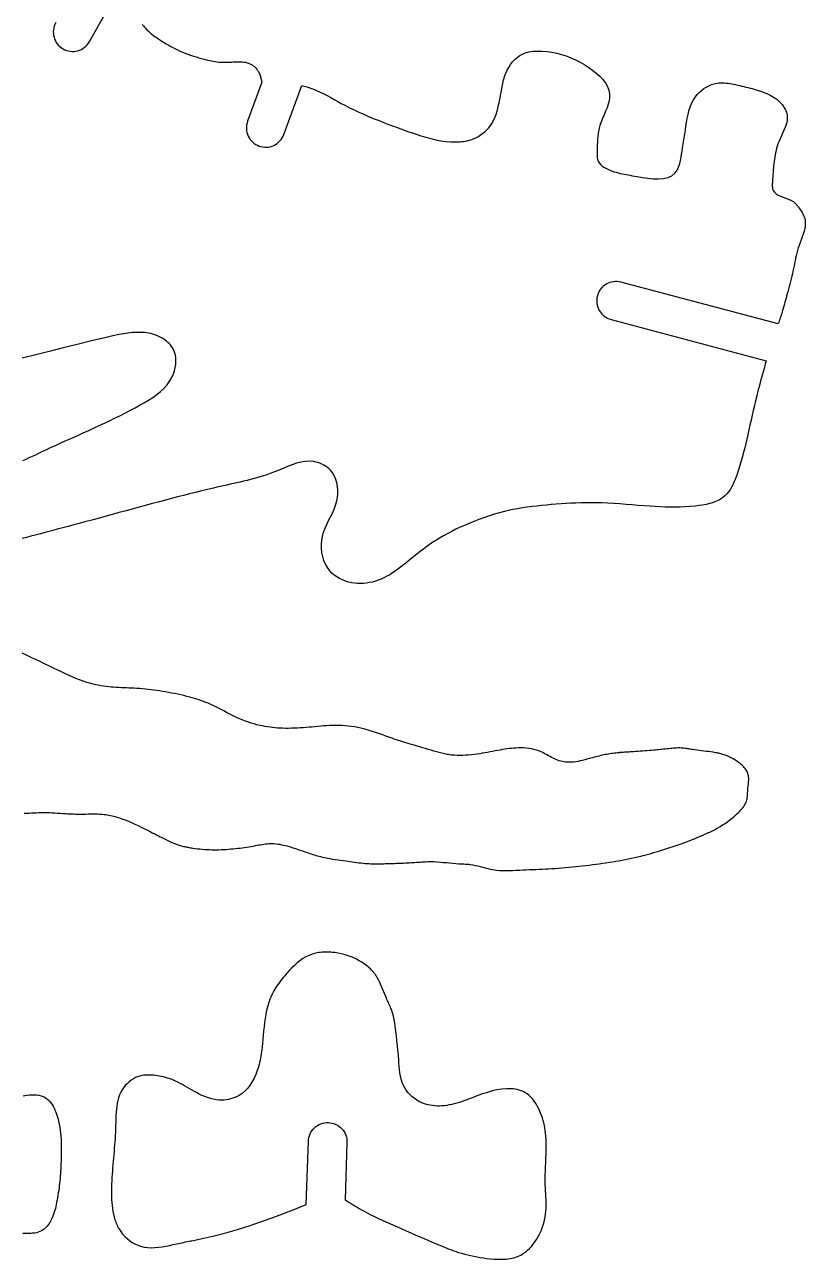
# Model space of a CAD drawing. Extents: x 0 to 470, y 0 to 279.
# Drawn here: x 409.3 to 469.9, y 0 to 95.9 of the extents above; entities that cross this region are included whole.
import ezdxf

# ---------------------------------------------------------------- set-up
doc = ezdxf.new("R2010")
doc.units = 0
doc.layers.add('CK_LEVEL_1', color=1, linetype='CONTINUOUS')

msp = doc.modelspace()

# ---------------------------------------------------------------- linework, layer by layer
at = {"layer": 'CK_LEVEL_1'}
for points in [[(411.676, 96.05, 0.414214), (412.248, 94.006, 0.414214), (414.292, 94.577), (416.288, 98.121)], [(418.399, 95.9), (418.486, 95.796), (418.575, 95.694), (418.667, 95.594), (418.761, 95.498), (418.883, 95.381), (419.009, 95.269), (419.139, 95.161), (419.272, 95.057), (419.408, 94.956), (419.546, 94.859), (419.686, 94.764), (419.828, 94.671), (419.972, 94.58), (420.119, 94.489), (420.267, 94.4), (420.416, 94.313), (420.566, 94.228), (420.718, 94.146), (420.87, 94.066), (421.024, 93.988), (421.179, 93.914), (421.335, 93.842), (421.537, 93.756), (421.742, 93.674), (421.948, 93.596), (422.157, 93.523), (422.367, 93.454), (422.578, 93.388), (422.791, 93.325), (423.005, 93.265), (423.22, 93.208), (423.358, 93.172), (423.497, 93.137), (423.636, 93.105), (423.776, 93.075), (423.916, 93.047), (424.055, 93.023), (424.196, 93.003), (424.336, 92.987), (424.477, 92.976), (424.598, 92.971), (424.72, 92.969), (424.842, 92.97), (424.964, 92.973), (425.087, 92.978), (425.209, 92.984), (425.333, 92.991), (425.457, 92.998), (425.581, 93.004), (425.703, 93.01), (425.826, 93.013), (425.948, 93.013), (426.07, 93.01), (426.191, 93.002), (426.311, 92.988), (426.429, 92.967), (426.545, 92.939), (426.659, 92.902), (426.715, 92.88), (426.769, 92.856), (426.823, 92.83), (426.875, 92.802), (426.927, 92.771), (426.977, 92.739), (427.026, 92.704), (427.073, 92.667), (427.119, 92.628), (427.17, 92.58), (427.219, 92.529), (427.266, 92.475), (427.309, 92.42), (427.351, 92.362), (427.389, 92.303), (427.425, 92.242), (427.458, 92.18), (427.489, 92.116), (427.521, 92.044), (427.549, 91.97), (427.575, 91.895), (427.598, 91.819), (427.619, 91.742), (427.639, 91.665), (427.657, 91.587), (427.673, 91.509), (427.689, 91.431), (426.582, 88.388, 0.414214), (427.48, 86.464, 0.414214), (429.403, 87.361), (430.792, 91.178), (430.888, 91.149), (430.985, 91.12), (431.081, 91.09), (431.178, 91.06), (431.274, 91.03), (431.369, 90.999), (431.465, 90.966), (431.559, 90.933), (431.654, 90.899), (431.941, 90.784), (432.223, 90.658), (432.501, 90.522), (432.776, 90.38), (433.05, 90.232), (433.322, 90.081), (433.593, 89.93), (433.866, 89.779), (434.14, 89.631), (434.501, 89.445), (434.866, 89.266), (435.234, 89.095), (435.605, 88.929), (435.978, 88.77), (436.353, 88.615), (436.729, 88.464), (437.106, 88.317), (437.484, 88.171), (437.685, 88.095), (437.885, 88.02), (438.086, 87.945), (438.287, 87.87), (438.488, 87.796), (438.69, 87.723), (438.892, 87.65), (439.096, 87.579), (439.299, 87.507), (439.676, 87.379), (440.055, 87.257), (440.437, 87.142), (440.821, 87.039), (441.207, 86.949), (441.596, 86.876), (441.986, 86.822), (442.379, 86.789), (442.773, 86.782), (442.92, 86.786), (443.066, 86.794), (443.213, 86.807), (443.358, 86.824), (443.503, 86.847), (443.647, 86.876), (443.79, 86.911), (443.931, 86.952), (444.07, 87.001), (444.274, 87.086), (444.472, 87.187), (444.663, 87.302), (444.845, 87.431), (445.018, 87.572), (445.18, 87.726), (445.329, 87.89), (445.465, 88.064), (445.586, 88.247), (445.654, 88.366), (445.716, 88.488), (445.773, 88.613), (445.824, 88.739), (445.872, 88.868), (445.916, 88.998), (445.956, 89.129), (445.993, 89.262), (446.028, 89.395), (446.063, 89.534), (446.095, 89.673), (446.126, 89.813), (446.155, 89.953), (446.183, 90.093), (446.21, 90.233), (446.235, 90.373), (446.26, 90.513), (446.284, 90.653), (446.308, 90.789), (446.331, 90.926), (446.355, 91.062), (446.381, 91.198), (446.409, 91.334), (446.439, 91.469), (446.474, 91.604), (446.512, 91.74), (446.556, 91.874), (446.646, 92.113), (446.754, 92.347), (446.879, 92.574), (447.019, 92.791), (447.175, 92.994), (447.346, 93.181), (447.532, 93.348), (447.733, 93.493), (447.947, 93.612), (448.102, 93.677), (448.262, 93.73), (448.427, 93.771), (448.596, 93.802), (448.767, 93.824), (448.94, 93.837), (449.114, 93.842), (449.288, 93.842), (449.462, 93.836), (449.852, 93.806), (450.235, 93.755), (450.611, 93.682), (450.981, 93.586), (451.348, 93.467), (451.711, 93.326), (452.071, 93.162), (452.431, 92.975), (452.791, 92.764), (453.096, 92.567), (453.395, 92.354), (453.68, 92.126), (453.945, 91.885), (454.182, 91.631), (454.385, 91.365), (454.547, 91.088), (454.66, 90.803), (454.717, 90.508), (454.718, 90.248), (454.679, 89.983), (454.61, 89.714), (454.517, 89.442), (454.408, 89.167), (454.29, 88.89), (454.173, 88.612), (454.064, 88.333), (453.969, 88.055), (453.911, 87.843), (453.866, 87.63), (453.83, 87.417), (453.804, 87.203), (453.784, 86.988), (453.77, 86.771), (453.761, 86.552), (453.753, 86.329), (453.747, 86.103), (453.744, 86.009), (453.743, 85.914), (453.743, 85.819), (453.745, 85.726), (453.751, 85.634), (453.762, 85.544), (453.778, 85.457), (453.801, 85.373), (453.831, 85.292), (453.906, 85.156), (454.005, 85.033), (454.125, 84.923), (454.261, 84.824), (454.411, 84.735), (454.571, 84.657), (454.737, 84.587), (454.906, 84.525), (455.074, 84.471), (455.232, 84.424), (455.387, 84.382), (455.54, 84.344), (455.692, 84.31), (455.844, 84.278), (455.997, 84.248), (456.152, 84.219), (456.31, 84.191), (456.472, 84.162), (456.867, 84.091), (457.278, 84.022), (457.697, 83.964), (458.113, 83.926), (458.516, 83.918), (458.896, 83.948), (459.242, 84.025), (459.546, 84.159), (459.795, 84.358), (459.919, 84.517), (460.021, 84.699), (460.105, 84.902), (460.174, 85.12), (460.229, 85.352), (460.275, 85.591), (460.314, 85.835), (460.349, 86.079), (460.383, 86.319), (460.406, 86.48), (460.43, 86.637), (460.455, 86.792), (460.48, 86.946), (460.505, 87.098), (460.529, 87.249), (460.554, 87.4), (460.579, 87.552), (460.603, 87.704), (460.648, 88.003), (460.695, 88.305), (460.748, 88.608), (460.81, 88.909), (460.885, 89.205), (460.977, 89.495), (461.089, 89.776), (461.226, 90.044), (461.391, 90.298), (461.53, 90.472), (461.685, 90.635), (461.852, 90.785), (462.032, 90.923), (462.222, 91.045), (462.421, 91.15), (462.626, 91.237), (462.837, 91.304), (463.052, 91.349), (463.195, 91.367), (463.339, 91.376), (463.484, 91.376), (463.629, 91.37), (463.774, 91.357), (463.918, 91.34), (464.063, 91.318), (464.206, 91.293), (464.349, 91.266), (464.512, 91.233), (464.673, 91.2), (464.834, 91.164), (464.994, 91.127), (465.154, 91.089), (465.314, 91.049), (465.474, 91.008), (465.635, 90.966), (465.797, 90.922), (466.085, 90.84), (466.373, 90.751), (466.659, 90.651), (466.938, 90.539), (467.207, 90.412), (467.464, 90.265), (467.704, 90.098), (467.926, 89.906), (468.124, 89.687), (468.184, 89.609), (468.24, 89.528), (468.293, 89.445), (468.341, 89.36), (468.385, 89.273), (468.424, 89.184), (468.457, 89.094), (468.484, 89.004), (468.504, 88.913), (468.526, 88.68), (468.508, 88.446), (468.458, 88.212), (468.382, 87.977), (468.287, 87.742), (468.181, 87.506), (468.07, 87.269), (467.961, 87.032), (467.861, 86.794), (467.799, 86.625), (467.745, 86.456), (467.697, 86.287), (467.655, 86.117), (467.618, 85.948), (467.585, 85.778), (467.557, 85.609), (467.531, 85.44), (467.508, 85.272), (467.486, 85.102), (467.466, 84.932), (467.448, 84.761), (467.431, 84.59), (467.416, 84.417), (467.402, 84.242), (467.39, 84.064), (467.379, 83.883), (467.369, 83.699), (467.365, 83.618), (467.363, 83.537), (467.362, 83.456), (467.363, 83.377), (467.368, 83.299), (467.376, 83.224), (467.389, 83.152), (467.408, 83.083), (467.432, 83.019), (467.526, 82.874), (467.657, 82.756), (467.819, 82.658), (468.002, 82.575), (468.2, 82.5), (468.404, 82.427), (468.606, 82.35), (468.799, 82.262), (468.974, 82.158), (469.025, 82.12), (469.074, 82.08), (469.121, 82.038), (469.166, 81.995), (469.21, 81.949), (469.252, 81.902), (469.293, 81.854), (469.333, 81.805), (469.373, 81.754), (469.453, 81.648), (469.53, 81.539), (469.604, 81.428), (469.673, 81.314), (469.736, 81.197), (469.792, 81.079), (469.84, 80.959), (469.878, 80.838), (469.906, 80.716), (469.927, 80.502), (469.918, 80.287), (469.884, 80.069), (469.831, 79.851), (469.762, 79.631), (469.683, 79.411), (469.599, 79.19), (469.515, 78.97), (469.436, 78.749), (469.372, 78.548), (469.315, 78.348), (469.264, 78.148), (469.217, 77.948), (469.174, 77.749), (469.133, 77.55), (469.094, 77.351), (469.054, 77.152), (469.012, 76.953), (468.968, 76.752), (468.922, 76.552), (468.873, 76.351), (468.823, 76.151), (468.772, 75.95), (468.719, 75.75), (468.666, 75.549), (468.613, 75.349), (468.56, 75.149), (468.517, 74.986), (468.474, 74.824), (468.432, 74.662), (468.389, 74.5), (468.345, 74.339), (468.301, 74.177), (468.256, 74.016), (468.21, 73.855), (468.163, 73.694), (468.128, 73.578), (468.092, 73.461), (468.056, 73.344), (468.019, 73.228), (467.981, 73.112), (467.943, 72.996), (467.906, 72.879), (467.867, 72.763), (467.829, 72.647), (455.6, 75.894, 0.414214), (453.764, 74.829, 0.414214), (454.83, 72.993), (466.889, 69.791), (466.815, 69.53), (466.742, 69.269), (466.668, 69.008), (466.596, 68.746), (466.523, 68.485), (466.452, 68.223), (466.382, 67.96), (466.313, 67.698), (466.245, 67.434), (466.151, 67.059), (466.059, 66.682), (465.97, 66.305), (465.882, 65.928), (465.796, 65.55), (465.71, 65.173), (465.626, 64.797), (465.541, 64.422), (465.456, 64.047), (465.378, 63.706), (465.299, 63.365), (465.217, 63.025), (465.131, 62.685), (465.041, 62.345), (464.946, 62.004), (464.845, 61.662), (464.737, 61.319), (464.62, 60.974), (464.546, 60.765), (464.466, 60.557), (464.381, 60.353), (464.289, 60.153), (464.189, 59.96), (464.08, 59.776), (463.96, 59.602), (463.828, 59.442), (463.683, 59.295), (463.481, 59.133), (463.258, 58.994), (463.019, 58.878), (462.765, 58.78), (462.5, 58.7), (462.227, 58.635), (461.948, 58.583), (461.666, 58.54), (461.384, 58.506), (460.981, 58.468), (460.583, 58.441), (460.189, 58.424), (459.799, 58.416), (459.412, 58.417), (459.026, 58.425), (458.642, 58.439), (458.258, 58.459), (457.873, 58.483), (457.406, 58.516), (456.936, 58.552), (456.466, 58.59), (455.994, 58.628), (455.521, 58.664), (455.048, 58.697), (454.574, 58.725), (454.1, 58.746), (453.627, 58.758), (453.244, 58.762), (452.862, 58.759), (452.479, 58.751), (452.097, 58.738), (451.715, 58.72), (451.334, 58.698), (450.952, 58.673), (450.57, 58.645), (450.188, 58.614), (449.813, 58.582), (449.437, 58.546), (449.062, 58.507), (448.688, 58.464), (448.315, 58.415), (447.942, 58.361), (447.571, 58.299), (447.202, 58.23), (446.835, 58.153), (446.447, 58.06), (446.062, 57.958), (445.679, 57.846), (445.299, 57.725), (444.921, 57.596), (444.545, 57.458), (444.172, 57.313), (443.802, 57.161), (443.434, 57.001), (443.105, 56.853), (442.779, 56.698), (442.456, 56.538), (442.137, 56.372), (441.821, 56.199), (441.51, 56.019), (441.204, 55.832), (440.904, 55.636), (440.609, 55.433), (440.411, 55.289), (440.215, 55.141), (440.021, 54.991), (439.828, 54.838), (439.637, 54.684), (439.446, 54.528), (439.255, 54.372), (439.064, 54.216), (438.871, 54.061), (438.671, 53.902), (438.469, 53.746), (438.265, 53.594), (438.057, 53.446), (437.845, 53.305), (437.63, 53.171), (437.409, 53.046), (437.184, 52.93), (436.953, 52.826), (436.737, 52.741), (436.517, 52.667), (436.293, 52.605), (436.066, 52.555), (435.835, 52.517), (435.603, 52.493), (435.37, 52.484), (435.135, 52.489), (434.9, 52.51), (434.657, 52.548), (434.416, 52.604), (434.18, 52.677), (433.95, 52.768), (433.729, 52.876), (433.518, 53.001), (433.321, 53.144), (433.138, 53.303), (432.972, 53.48), (432.79, 53.726), (432.637, 53.996), (432.515, 54.284), (432.422, 54.585), (432.359, 54.897), (432.325, 55.213), (432.321, 55.53), (432.345, 55.843), (432.398, 56.149), (432.486, 56.468), (432.601, 56.775), (432.734, 57.075), (432.879, 57.37), (433.027, 57.664), (433.172, 57.961), (433.306, 58.263), (433.422, 58.575), (433.512, 58.899), (433.562, 59.176), (433.588, 59.46), (433.59, 59.746), (433.567, 60.03), (433.516, 60.309), (433.439, 60.577), (433.332, 60.832), (433.195, 61.068), (433.028, 61.282), (432.911, 61.398), (432.785, 61.505), (432.649, 61.601), (432.506, 61.687), (432.356, 61.763), (432.202, 61.827), (432.043, 61.881), (431.883, 61.923), (431.722, 61.954), (431.386, 61.981), (431.052, 61.963), (430.72, 61.909), (430.389, 61.823), (430.06, 61.714), (429.731, 61.589), (429.404, 61.454), (429.078, 61.316), (428.752, 61.182), (428.476, 61.076), (428.2, 60.977), (427.924, 60.885), (427.649, 60.799), (427.372, 60.718), (427.096, 60.641), (426.818, 60.569), (426.54, 60.499), (426.261, 60.431), (426.004, 60.37), (425.745, 60.31), (425.486, 60.251), (425.227, 60.192), (424.967, 60.134), (424.707, 60.076), (424.447, 60.018), (424.187, 59.959), (423.927, 59.9), (423.458, 59.79), (422.99, 59.678), (422.523, 59.564), (422.057, 59.447), (421.591, 59.329), (421.126, 59.209), (420.662, 59.087), (420.197, 58.964), (419.733, 58.84), (419.088, 58.667), (418.444, 58.493), (417.799, 58.318), (417.155, 58.143), (416.51, 57.967), (415.866, 57.791), (415.222, 57.616), (414.578, 57.442), (413.933, 57.268), (413.505, 57.154), (413.076, 57.039), (412.648, 56.925), (412.219, 56.812), (411.79, 56.698), (411.361, 56.585), (410.931, 56.471), (410.501, 56.358), (410.07, 56.244), (409.739, 56.157), (409.408, 56.072), (409.076, 55.99)]]:
    msp.add_lwpolyline(points, format="xyb", dxfattribs=at)
for points in [[(409.109, 62.046), (409.366, 62.153), (409.62, 62.263), (409.871, 62.376), (410.119, 62.492), (410.367, 62.61), (410.614, 62.728), (410.861, 62.846), (411.278, 63.042), (411.697, 63.235), (412.119, 63.427), (412.542, 63.617), (412.966, 63.807), (413.389, 63.996), (413.813, 64.186), (414.235, 64.376), (414.655, 64.567), (415.056, 64.752), (415.456, 64.94), (415.854, 65.13), (416.251, 65.323), (416.647, 65.52), (417.043, 65.721), (417.44, 65.928), (417.837, 66.139), (418.236, 66.357), (418.567, 66.543), (418.895, 66.737), (419.216, 66.941), (419.524, 67.159), (419.816, 67.392), (420.086, 67.646), (420.332, 67.921), (420.547, 68.222), (420.728, 68.551), (420.824, 68.776), (420.902, 69.012), (420.96, 69.254), (420.998, 69.499), (421.014, 69.745), (421.005, 69.988), (420.97, 70.226), (420.907, 70.454), (420.815, 70.671), (420.748, 70.79), (420.672, 70.904), (420.587, 71.013), (420.494, 71.116), (420.395, 71.214), (420.29, 71.306), (420.18, 71.392), (420.066, 71.471), (419.949, 71.545), (419.52, 71.755), (419.07, 71.895), (418.601, 71.971), (418.117, 71.993), (417.622, 71.971), (417.119, 71.912), (416.611, 71.825), (416.101, 71.72), (415.593, 71.604), (414.456, 71.335), (413.342, 71.062), (412.25, 70.788), (411.175, 70.516), (410.115, 70.25), (409.068, 69.991)], [(409.213, 34.641), (409.404, 34.645), (409.596, 34.653), (409.789, 34.664), (409.981, 34.676), (410.173, 34.688), (410.366, 34.699), (410.558, 34.705), (410.767, 34.708), (410.976, 34.705), (411.184, 34.698), (411.393, 34.687), (411.601, 34.674), (411.81, 34.66), (412.018, 34.645), (412.227, 34.63), (412.435, 34.617), (412.592, 34.608), (412.749, 34.601), (412.906, 34.594), (413.062, 34.589), (413.219, 34.585), (413.376, 34.582), (413.534, 34.581), (413.691, 34.581), (413.848, 34.582), (414.024, 34.585), (414.201, 34.589), (414.378, 34.592), (414.554, 34.594), (414.73, 34.595), (414.906, 34.592), (415.082, 34.586), (415.257, 34.574), (415.432, 34.557), (415.557, 34.541), (415.682, 34.521), (415.807, 34.498), (415.931, 34.473), (416.055, 34.444), (416.178, 34.413), (416.301, 34.38), (416.423, 34.345), (416.545, 34.307), (416.806, 34.22), (417.063, 34.126), (417.319, 34.025), (417.572, 33.917), (417.822, 33.805), (418.071, 33.689), (418.319, 33.569), (418.564, 33.446), (418.809, 33.322), (418.949, 33.25), (419.088, 33.178), (419.228, 33.106), (419.367, 33.034), (419.507, 32.962), (419.647, 32.891), (419.787, 32.819), (419.927, 32.749), (420.068, 32.679), (420.225, 32.602), (420.382, 32.528), (420.54, 32.455), (420.699, 32.385), (420.86, 32.318), (421.022, 32.255), (421.185, 32.197), (421.35, 32.144), (421.516, 32.096), (421.604, 32.074), (421.693, 32.053), (421.782, 32.033), (421.871, 32.015), (421.96, 31.999), (422.05, 31.983), (422.14, 31.968), (422.23, 31.954), (422.32, 31.941), (422.504, 31.916), (422.688, 31.893), (422.872, 31.873), (423.057, 31.856), (423.241, 31.841), (423.426, 31.829), (423.611, 31.82), (423.796, 31.814), (423.981, 31.811), (424.167, 31.811), (424.353, 31.814), (424.539, 31.82), (424.726, 31.828), (424.912, 31.84), (425.098, 31.853), (425.283, 31.868), (425.469, 31.886), (425.654, 31.905), (425.826, 31.924), (425.998, 31.945), (426.17, 31.968), (426.342, 31.991), (426.514, 32.016), (426.685, 32.043), (426.857, 32.071), (427.028, 32.1), (427.2, 32.131), (427.33, 32.155), (427.46, 32.179), (427.59, 32.203), (427.721, 32.225), (427.851, 32.245), (427.982, 32.262), (428.112, 32.276), (428.243, 32.286), (428.374, 32.291), (428.517, 32.29), (428.659, 32.283), (428.802, 32.271), (428.945, 32.253), (429.087, 32.231), (429.229, 32.204), (429.37, 32.174), (429.51, 32.14), (429.65, 32.104), (429.836, 32.052), (430.02, 31.996), (430.203, 31.938), (430.385, 31.878), (430.567, 31.815), (430.748, 31.752), (430.929, 31.689), (431.11, 31.626), (431.292, 31.564), (431.411, 31.524), (431.531, 31.484), (431.651, 31.446), (431.771, 31.409), (431.892, 31.373), (432.013, 31.338), (432.134, 31.305), (432.256, 31.274), (432.378, 31.244), (432.581, 31.199), (432.785, 31.159), (432.99, 31.123), (433.195, 31.09), (433.401, 31.059), (433.607, 31.03), (433.814, 31.001), (434.02, 30.973), (434.227, 30.944), (434.392, 30.919), (434.558, 30.895), (434.724, 30.87), (434.889, 30.846), (435.055, 30.823), (435.221, 30.801), (435.387, 30.781), (435.553, 30.764), (435.719, 30.75), (435.86, 30.74), (436.002, 30.733), (436.143, 30.727), (436.285, 30.723), (436.427, 30.721), (436.568, 30.721), (436.71, 30.721), (436.852, 30.722), (436.994, 30.724), (437.136, 30.727), (437.278, 30.73), (437.421, 30.733), (437.563, 30.737), (437.705, 30.741), (437.847, 30.746), (437.989, 30.75), (438.131, 30.756), (438.273, 30.761), (438.416, 30.767), (438.558, 30.773), (438.701, 30.779), (438.844, 30.786), (438.986, 30.793), (439.129, 30.801), (439.271, 30.809), (439.414, 30.818), (439.557, 30.827), (439.699, 30.837), (439.842, 30.848), (439.985, 30.858), (440.128, 30.867), (440.271, 30.875), (440.414, 30.882), (440.557, 30.888), (440.699, 30.891), (440.842, 30.891), (441.082, 30.885), (441.323, 30.872), (441.563, 30.853), (441.803, 30.831), (442.043, 30.807), (442.283, 30.782), (442.524, 30.758), (442.765, 30.738), (443.006, 30.721), (443.104, 30.716), (443.202, 30.712), (443.299, 30.708), (443.397, 30.703), (443.494, 30.698), (443.592, 30.693), (443.689, 30.685), (443.786, 30.677), (443.883, 30.666), (444.08, 30.636), (444.276, 30.597), (444.471, 30.553), (444.665, 30.504), (444.86, 30.453), (445.054, 30.402), (445.248, 30.353), (445.443, 30.309), (445.639, 30.271), (445.897, 30.233), (446.156, 30.208), (446.417, 30.194), (446.678, 30.189), (446.941, 30.192), (447.204, 30.2), (447.467, 30.212), (447.731, 30.226), (447.994, 30.24), (448.242, 30.252), (448.489, 30.264), (448.737, 30.274), (448.983, 30.285), (449.23, 30.295), (449.477, 30.306), (449.723, 30.318), (449.969, 30.33), (450.216, 30.344), (450.48, 30.361), (450.745, 30.38), (451.01, 30.401), (451.275, 30.423), (451.539, 30.448), (451.804, 30.473), (452.068, 30.501), (452.332, 30.529), (452.597, 30.559), (452.86, 30.59), (453.123, 30.622), (453.386, 30.655), (453.649, 30.69), (453.912, 30.725), (454.174, 30.762), (454.436, 30.801), (454.699, 30.84), (454.961, 30.881), (455.204, 30.92), (455.446, 30.961), (455.689, 31.003), (455.931, 31.047), (456.172, 31.094), (456.413, 31.143), (456.653, 31.195), (456.893, 31.249), (457.132, 31.307), (457.334, 31.359), (457.536, 31.414), (457.738, 31.47), (457.939, 31.528), (458.14, 31.587), (458.34, 31.648), (458.54, 31.71), (458.74, 31.772), (458.94, 31.834), (459.097, 31.883), (459.254, 31.932), (459.41, 31.981), (459.567, 32.031), (459.723, 32.081), (459.879, 32.133), (460.034, 32.185), (460.19, 32.238), (460.344, 32.292), (460.551, 32.367), (460.758, 32.445), (460.963, 32.525), (461.168, 32.606), (461.372, 32.69), (461.575, 32.776), (461.777, 32.863), (461.98, 32.952), (462.181, 33.043), (462.287, 33.091), (462.392, 33.139), (462.497, 33.188), (462.602, 33.238), (462.706, 33.289), (462.81, 33.341), (462.913, 33.394), (463.015, 33.448), (463.116, 33.503), (463.311, 33.616), (463.503, 33.734), (463.692, 33.859), (463.877, 33.989), (464.058, 34.125), (464.236, 34.268), (464.411, 34.416), (464.583, 34.571), (464.752, 34.733), (464.835, 34.816), (464.916, 34.9), (464.994, 34.987), (465.069, 35.076), (465.139, 35.167), (465.203, 35.26), (465.26, 35.357), (465.309, 35.456), (465.349, 35.557), (465.377, 35.65), (465.398, 35.744), (465.414, 35.84), (465.425, 35.938), (465.433, 36.038), (465.439, 36.139), (465.445, 36.241), (465.45, 36.344), (465.457, 36.447), (465.471, 36.605), (465.488, 36.762), (465.505, 36.919), (465.519, 37.074), (465.527, 37.228), (465.526, 37.378), (465.514, 37.524), (465.487, 37.666), (465.443, 37.803), (465.404, 37.888), (465.357, 37.97), (465.303, 38.05), (465.244, 38.127), (465.179, 38.202), (465.11, 38.275), (465.037, 38.345), (464.962, 38.413), (464.884, 38.479), (464.746, 38.588), (464.604, 38.691), (464.459, 38.786), (464.311, 38.875), (464.16, 38.956), (464.007, 39.03), (463.85, 39.098), (463.691, 39.158), (463.529, 39.211), (463.446, 39.235), (463.362, 39.257), (463.278, 39.278), (463.193, 39.298), (463.108, 39.316), (463.023, 39.333), (462.937, 39.349), (462.851, 39.364), (462.765, 39.378), (462.586, 39.405), (462.407, 39.43), (462.227, 39.453), (462.048, 39.476), (461.868, 39.497), (461.689, 39.519), (461.509, 39.542), (461.33, 39.566), (461.151, 39.593), (461.055, 39.608), (460.96, 39.623), (460.865, 39.639), (460.77, 39.654), (460.674, 39.668), (460.579, 39.681), (460.484, 39.692), (460.388, 39.702), (460.292, 39.708), (460.17, 39.713), (460.047, 39.714), (459.924, 39.71), (459.801, 39.704), (459.678, 39.696), (459.555, 39.685), (459.431, 39.673), (459.308, 39.66), (459.185, 39.647), (459.052, 39.633), (458.918, 39.619), (458.785, 39.606), (458.651, 39.592), (458.518, 39.58), (458.385, 39.567), (458.251, 39.554), (458.118, 39.542), (457.985, 39.53), (457.808, 39.515), (457.631, 39.5), (457.454, 39.486), (457.277, 39.472), (457.1, 39.458), (456.922, 39.445), (456.745, 39.433), (456.568, 39.421), (456.391, 39.41), (456.303, 39.405), (456.216, 39.4), (456.129, 39.395), (456.041, 39.39), (455.954, 39.384), (455.867, 39.379), (455.78, 39.373), (455.693, 39.367), (455.605, 39.36), (455.574, 39.358), (455.543, 39.355), (455.512, 39.352), (455.48, 39.35), (455.449, 39.347), (455.418, 39.344), (455.387, 39.341), (455.356, 39.338), (455.324, 39.335), (455.207, 39.322), (455.091, 39.308), (454.974, 39.293), (454.857, 39.276), (454.741, 39.258), (454.625, 39.239), (454.509, 39.219), (454.394, 39.197), (454.279, 39.173), (454.151, 39.146), (454.023, 39.117), (453.896, 39.086), (453.769, 39.055), (453.642, 39.022), (453.515, 38.989), (453.388, 38.955), (453.261, 38.92), (453.134, 38.885), (452.96, 38.837), (452.786, 38.791), (452.612, 38.746), (452.437, 38.705), (452.261, 38.669), (452.085, 38.64), (451.908, 38.619), (451.731, 38.606), (451.553, 38.605), (451.427, 38.611), (451.3, 38.623), (451.174, 38.64), (451.048, 38.664), (450.923, 38.693), (450.8, 38.727), (450.678, 38.766), (450.558, 38.811), (450.441, 38.861), (450.321, 38.917), (450.204, 38.977), (450.089, 39.04), (449.975, 39.105), (449.861, 39.17), (449.746, 39.235), (449.632, 39.297), (449.515, 39.357), (449.397, 39.413), (449.213, 39.488), (449.025, 39.551), (448.832, 39.603), (448.635, 39.645), (448.437, 39.677), (448.236, 39.7), (448.034, 39.714), (447.832, 39.72), (447.63, 39.719), (447.449, 39.712), (447.27, 39.7), (447.091, 39.683), (446.912, 39.663), (446.735, 39.639), (446.558, 39.613), (446.381, 39.584), (446.204, 39.553), (446.028, 39.521), (445.827, 39.484), (445.626, 39.446), (445.425, 39.409), (445.224, 39.372), (445.023, 39.336), (444.821, 39.301), (444.619, 39.268), (444.416, 39.237), (444.212, 39.21), (443.988, 39.183), (443.763, 39.16), (443.537, 39.143), (443.311, 39.132), (443.086, 39.128), (442.861, 39.132), (442.637, 39.144), (442.414, 39.166), (442.192, 39.197), (442.089, 39.215), (441.986, 39.235), (441.884, 39.258), (441.782, 39.281), (441.681, 39.307), (441.579, 39.333), (441.478, 39.36), (441.377, 39.388), (441.276, 39.416), (441.057, 39.479), (440.839, 39.541), (440.621, 39.605), (440.403, 39.669), (440.186, 39.734), (439.968, 39.799), (439.751, 39.864), (439.534, 39.93), (439.317, 39.995), (439.149, 40.046), (438.982, 40.096), (438.815, 40.147), (438.647, 40.198), (438.48, 40.25), (438.313, 40.303), (438.147, 40.356), (437.98, 40.411), (437.814, 40.467), (437.572, 40.551), (437.331, 40.636), (437.09, 40.723), (436.849, 40.809), (436.607, 40.893), (436.365, 40.975), (436.121, 41.053), (435.876, 41.126), (435.629, 41.193), (435.386, 41.251), (435.142, 41.302), (434.897, 41.346), (434.65, 41.383), (434.402, 41.413), (434.154, 41.437), (433.905, 41.453), (433.655, 41.463), (433.406, 41.465), (433.178, 41.462), (432.95, 41.453), (432.723, 41.441), (432.495, 41.425), (432.268, 41.406), (432.04, 41.386), (431.813, 41.364), (431.586, 41.343), (431.358, 41.322), (431.132, 41.303), (430.906, 41.285), (430.679, 41.27), (430.452, 41.257), (430.226, 41.247), (429.999, 41.241), (429.772, 41.238), (429.545, 41.239), (429.319, 41.244), (429.119, 41.253), (428.92, 41.265), (428.722, 41.281), (428.523, 41.301), (428.325, 41.325), (428.128, 41.353), (427.931, 41.385), (427.735, 41.422), (427.54, 41.464), (427.314, 41.518), (427.088, 41.578), (426.864, 41.645), (426.642, 41.717), (426.422, 41.795), (426.204, 41.878), (425.987, 41.966), (425.773, 42.06), (425.561, 42.158), (425.351, 42.261), (425.142, 42.368), (424.935, 42.477), (424.728, 42.587), (424.521, 42.698), (424.313, 42.806), (424.105, 42.912), (423.895, 43.015), (423.682, 43.112), (423.511, 43.185), (423.337, 43.255), (423.163, 43.321), (422.986, 43.384), (422.809, 43.444), (422.631, 43.501), (422.452, 43.555), (422.272, 43.607), (422.091, 43.657), (421.858, 43.718), (421.624, 43.777), (421.389, 43.832), (421.154, 43.885), (420.918, 43.935), (420.681, 43.982), (420.444, 44.026), (420.207, 44.068), (419.969, 44.108), (419.749, 44.142), (419.529, 44.175), (419.308, 44.205), (419.087, 44.233), (418.866, 44.259), (418.645, 44.282), (418.423, 44.303), (418.201, 44.321), (417.979, 44.336), (417.779, 44.347), (417.578, 44.357), (417.377, 44.365), (417.177, 44.373), (416.976, 44.381), (416.775, 44.39), (416.575, 44.4), (416.374, 44.413), (416.173, 44.427), (415.973, 44.445), (415.773, 44.467), (415.574, 44.492), (415.374, 44.52), (415.176, 44.553), (414.979, 44.59), (414.782, 44.631), (414.587, 44.676), (414.393, 44.726), (414.099, 44.811), (413.808, 44.907), (413.52, 45.011), (413.235, 45.122), (412.951, 45.241), (412.67, 45.364), (412.39, 45.492), (412.112, 45.622), (411.834, 45.755), (411.488, 45.922), (411.143, 46.09), (410.798, 46.258), (410.452, 46.424), (410.107, 46.589), (409.76, 46.752), (409.412, 46.911), (409.062, 47.067)], [(409.13, 12.709), (409.271, 12.728), (409.454, 12.749), (409.638, 12.766), (409.823, 12.776), (410.007, 12.776), (410.187, 12.766), (410.363, 12.742), (410.532, 12.704), (410.693, 12.648), (410.843, 12.574), (410.968, 12.49), (411.085, 12.391), (411.192, 12.279), (411.291, 12.156), (411.383, 12.023), (411.467, 11.883), (411.544, 11.737), (411.614, 11.587), (411.678, 11.436), (411.764, 11.203), (411.837, 10.971), (411.899, 10.738), (411.95, 10.504), (411.992, 10.269), (412.025, 10.034), (412.051, 9.799), (412.07, 9.562), (412.084, 9.325), (412.091, 9.156), (412.097, 8.986), (412.1, 8.816), (412.102, 8.646), (412.102, 8.476), (412.101, 8.306), (412.098, 8.135), (412.095, 7.965), (412.09, 7.795), (412.084, 7.603), (412.077, 7.412), (412.069, 7.22), (412.06, 7.029), (412.049, 6.838), (412.037, 6.647), (412.023, 6.456), (412.007, 6.265), (411.989, 6.075), (411.97, 5.889), (411.95, 5.704), (411.927, 5.519), (411.902, 5.334), (411.875, 5.15), (411.846, 4.966), (411.815, 4.782), (411.781, 4.599), (411.745, 4.416), (411.713, 4.263), (411.679, 4.11), (411.642, 3.958), (411.601, 3.807), (411.557, 3.657), (411.507, 3.508), (411.452, 3.361), (411.39, 3.215), (411.322, 3.071), (411.269, 2.968), (411.211, 2.867), (411.15, 2.769), (411.084, 2.674), (411.013, 2.584), (410.939, 2.498), (410.859, 2.419), (410.774, 2.346), (410.685, 2.281), (410.565, 2.21), (410.437, 2.152), (410.304, 2.105), (410.166, 2.068), (410.023, 2.041), (409.878, 2.021), (409.732, 2.009), (409.584, 2.002), (409.437, 2.001), (409.281, 2.004), (409.125, 2.012)]]:
    msp.add_lwpolyline(points, dxfattribs=at)
msp.add_lwpolyline([(431.138, 4.247), (431.306, 9.167, -0.414214), (432.858, 10.615, -0.414214), (434.307, 9.064), (434.154, 4.61), (434.312, 4.514), (434.47, 4.418), (434.628, 4.322), (434.786, 4.227), (434.945, 4.132), (435.105, 4.039), (435.265, 3.946), (435.426, 3.855), (435.587, 3.766), (435.873, 3.613), (436.161, 3.465), (436.452, 3.321), (436.744, 3.181), (437.039, 3.044), (437.334, 2.91), (437.63, 2.777), (437.927, 2.646), (438.224, 2.515), (438.57, 2.362), (438.917, 2.21), (439.264, 2.059), (439.611, 1.907), (439.959, 1.757), (440.307, 1.607), (440.655, 1.458), (441.004, 1.309), (441.355, 1.162), (441.534, 1.087), (441.714, 1.013), (441.894, 0.939), (442.074, 0.867), (442.255, 0.797), (442.437, 0.729), (442.619, 0.663), (442.801, 0.6), (442.984, 0.54), (443.218, 0.468), (443.454, 0.401), (443.691, 0.34), (443.93, 0.284), (444.17, 0.232), (444.413, 0.186), (444.659, 0.144), (444.907, 0.106), (445.159, 0.073), (445.464, 0.039), (445.771, 0.013), (446.079, 0), (446.385, 0.001), (446.688, 0.02), (446.983, 0.06), (447.271, 0.124), (447.548, 0.214), (447.811, 0.333), (447.994, 0.44), (448.168, 0.562), (448.334, 0.698), (448.492, 0.847), (448.641, 1.007), (448.782, 1.177), (448.913, 1.355), (449.036, 1.54), (449.149, 1.73), (449.262, 1.941), (449.363, 2.155), (449.453, 2.373), (449.533, 2.595), (449.601, 2.819), (449.659, 3.045), (449.706, 3.273), (449.741, 3.503), (449.766, 3.734), (449.78, 3.96), (449.785, 4.187), (449.783, 4.414), (449.776, 4.642), (449.765, 4.87), (449.752, 5.098), (449.739, 5.326), (449.726, 5.554), (449.717, 5.782), (449.712, 5.989), (449.711, 6.196), (449.712, 6.402), (449.716, 6.609), (449.723, 6.816), (449.73, 7.023), (449.739, 7.23), (449.749, 7.437), (449.758, 7.645), (449.77, 7.886), (449.78, 8.128), (449.788, 8.371), (449.793, 8.612), (449.794, 8.854), (449.79, 9.095), (449.781, 9.336), (449.765, 9.576), (449.742, 9.814), (449.716, 10.011), (449.685, 10.207), (449.647, 10.402), (449.603, 10.596), (449.552, 10.788), (449.494, 10.98), (449.428, 11.171), (449.356, 11.36), (449.275, 11.548), (449.186, 11.735), (449.088, 11.92), (448.982, 12.099), (448.867, 12.27), (448.741, 12.433), (448.606, 12.585), (448.461, 12.724), (448.305, 12.848), (448.139, 12.955), (447.998, 13.027), (447.851, 13.088), (447.698, 13.139), (447.542, 13.179), (447.382, 13.21), (447.219, 13.233), (447.056, 13.246), (446.892, 13.253), (446.728, 13.252), (446.34, 13.224), (445.96, 13.163), (445.585, 13.077), (445.216, 12.968), (444.85, 12.845), (444.486, 12.71), (444.122, 12.571), (443.759, 12.433), (443.393, 12.3), (443.207, 12.237), (443.02, 12.177), (442.832, 12.122), (442.643, 12.071), (442.452, 12.026), (442.261, 11.987), (442.069, 11.955), (441.875, 11.93), (441.68, 11.914), (441.499, 11.906), (441.317, 11.906), (441.135, 11.915), (440.954, 11.933), (440.774, 11.96), (440.596, 11.997), (440.421, 12.044), (440.248, 12.102), (440.079, 12.171), (439.885, 12.269), (439.697, 12.382), (439.519, 12.509), (439.35, 12.65), (439.192, 12.802), (439.046, 12.965), (438.914, 13.138), (438.798, 13.32), (438.697, 13.508), (438.599, 13.742), (438.522, 13.983), (438.464, 14.23), (438.42, 14.483), (438.389, 14.739), (438.365, 14.997), (438.347, 15.257), (438.33, 15.517), (438.312, 15.775), (438.299, 15.917), (438.286, 16.058), (438.272, 16.199), (438.256, 16.34), (438.241, 16.48), (438.224, 16.62), (438.208, 16.761), (438.192, 16.901), (438.176, 17.042), (438.148, 17.307), (438.119, 17.572), (438.089, 17.838), (438.055, 18.102), (438.015, 18.366), (437.967, 18.627), (437.91, 18.885), (437.84, 19.14), (437.757, 19.39), (437.719, 19.491), (437.678, 19.591), (437.636, 19.691), (437.592, 19.791), (437.547, 19.89), (437.502, 19.989), (437.457, 20.088), (437.412, 20.188), (437.369, 20.288), (437.293, 20.468), (437.22, 20.649), (437.148, 20.831), (437.076, 21.012), (437.002, 21.193), (436.924, 21.371), (436.842, 21.547), (436.753, 21.719), (436.656, 21.887), (436.62, 21.944), (436.583, 22.001), (436.545, 22.058), (436.505, 22.113), (436.465, 22.168), (436.423, 22.222), (436.381, 22.275), (436.337, 22.327), (436.292, 22.378), (436.21, 22.466), (436.125, 22.551), (436.037, 22.633), (435.946, 22.712), (435.853, 22.789), (435.757, 22.862), (435.66, 22.933), (435.561, 23.002), (435.459, 23.067), (435.258, 23.188), (435.051, 23.3), (434.839, 23.402), (434.623, 23.494), (434.402, 23.575), (434.178, 23.647), (433.949, 23.709), (433.717, 23.761), (433.481, 23.803), (433.374, 23.818), (433.266, 23.831), (433.158, 23.842), (433.049, 23.851), (432.94, 23.857), (432.832, 23.861), (432.723, 23.862), (432.614, 23.861), (432.506, 23.857), (432.373, 23.848), (432.241, 23.835), (432.109, 23.817), (431.979, 23.795), (431.851, 23.768), (431.724, 23.736), (431.599, 23.699), (431.476, 23.657), (431.356, 23.609), (431.109, 23.492), (430.874, 23.352), (430.648, 23.194), (430.431, 23.02), (430.223, 22.832), (430.021, 22.633), (429.826, 22.426), (429.637, 22.214), (429.453, 21.999), (429.349, 21.875), (429.248, 21.752), (429.149, 21.628), (429.052, 21.502), (428.957, 21.376), (428.866, 21.247), (428.779, 21.117), (428.696, 20.984), (428.617, 20.848), (428.533, 20.691), (428.455, 20.531), (428.383, 20.367), (428.316, 20.2), (428.255, 20.031), (428.199, 19.86), (428.147, 19.687), (428.101, 19.513), (428.059, 19.338), (427.993, 19.021), (427.94, 18.703), (427.896, 18.383), (427.859, 18.063), (427.828, 17.742), (427.799, 17.421), (427.772, 17.101), (427.743, 16.781), (427.711, 16.462), (427.692, 16.294), (427.671, 16.125), (427.648, 15.958), (427.621, 15.79), (427.592, 15.622), (427.559, 15.455), (427.521, 15.287), (427.48, 15.12), (427.433, 14.952), (427.339, 14.657), (427.227, 14.366), (427.098, 14.081), (426.951, 13.807), (426.785, 13.546), (426.599, 13.304), (426.394, 13.083), (426.167, 12.887), (425.92, 12.72), (425.765, 12.637), (425.604, 12.566), (425.438, 12.505), (425.267, 12.455), (425.093, 12.417), (424.917, 12.389), (424.74, 12.372), (424.562, 12.366), (424.385, 12.371), (424.153, 12.394), (423.923, 12.434), (423.697, 12.49), (423.474, 12.56), (423.254, 12.642), (423.038, 12.734), (422.824, 12.835), (422.613, 12.943), (422.405, 13.056), (422.225, 13.158), (422.046, 13.262), (421.868, 13.366), (421.69, 13.469), (421.512, 13.57), (421.333, 13.667), (421.152, 13.76), (420.969, 13.847), (420.783, 13.928), (420.64, 13.983), (420.496, 14.034), (420.349, 14.08), (420.201, 14.122), (420.051, 14.16), (419.9, 14.194), (419.747, 14.223), (419.593, 14.249), (419.437, 14.271), (419.283, 14.289), (419.128, 14.302), (418.974, 14.31), (418.819, 14.312), (418.666, 14.306), (418.514, 14.292), (418.363, 14.269), (418.215, 14.236), (418.07, 14.193), (417.884, 14.117), (417.704, 14.022), (417.532, 13.91), (417.369, 13.783), (417.217, 13.641), (417.075, 13.488), (416.946, 13.324), (416.831, 13.152), (416.73, 12.973), (416.635, 12.766), (416.557, 12.553), (416.495, 12.335), (416.447, 12.114), (416.41, 11.889), (416.384, 11.662), (416.365, 11.434), (416.352, 11.206), (416.343, 10.978), (416.339, 10.853), (416.335, 10.729), (416.332, 10.605), (416.329, 10.481), (416.326, 10.358), (416.322, 10.234), (416.319, 10.111), (416.314, 9.988), (416.31, 9.864), (416.298, 9.615), (416.283, 9.364), (416.265, 9.114), (416.246, 8.864), (416.225, 8.614), (416.204, 8.364), (416.181, 8.113), (416.159, 7.863), (416.136, 7.613), (416.114, 7.361), (416.093, 7.109), (416.073, 6.857), (416.056, 6.605), (416.04, 6.353), (416.026, 6.101), (416.016, 5.848), (416.009, 5.595), (416.005, 5.341), (416.005, 5.11), (416.009, 4.878), (416.017, 4.647), (416.032, 4.417), (416.053, 4.187), (416.08, 3.958), (416.116, 3.731), (416.161, 3.506), (416.215, 3.283), (416.245, 3.176), (416.277, 3.07), (416.312, 2.965), (416.35, 2.861), (416.392, 2.758), (416.436, 2.657), (416.484, 2.556), (416.536, 2.457), (416.591, 2.36), (416.724, 2.156), (416.874, 1.962), (417.04, 1.779), (417.219, 1.609), (417.411, 1.454), (417.613, 1.315), (417.825, 1.194), (418.045, 1.093), (418.27, 1.013), (418.54, 0.948), (418.815, 0.912), (419.094, 0.899), (419.375, 0.908), (419.659, 0.934), (419.943, 0.973), (420.227, 1.023), (420.509, 1.08), (420.789, 1.14), (420.928, 1.17), (421.066, 1.2), (421.203, 1.23), (421.34, 1.259), (421.477, 1.288), (421.613, 1.317), (421.749, 1.346), (421.886, 1.374), (422.023, 1.401), (422.137, 1.424), (422.251, 1.446), (422.366, 1.469), (422.481, 1.491), (422.596, 1.513), (422.711, 1.536), (422.826, 1.558), (422.94, 1.581), (423.055, 1.604), (423.977, 1.812), (424.891, 2.05), (425.797, 2.314), (426.697, 2.601), (427.591, 2.908), (428.482, 3.229), (429.369, 3.562), (430.254, 3.903), (431.138, 4.247)], format="xyb", close=True, dxfattribs=at)

doc.saveas('drawing.dxf')
